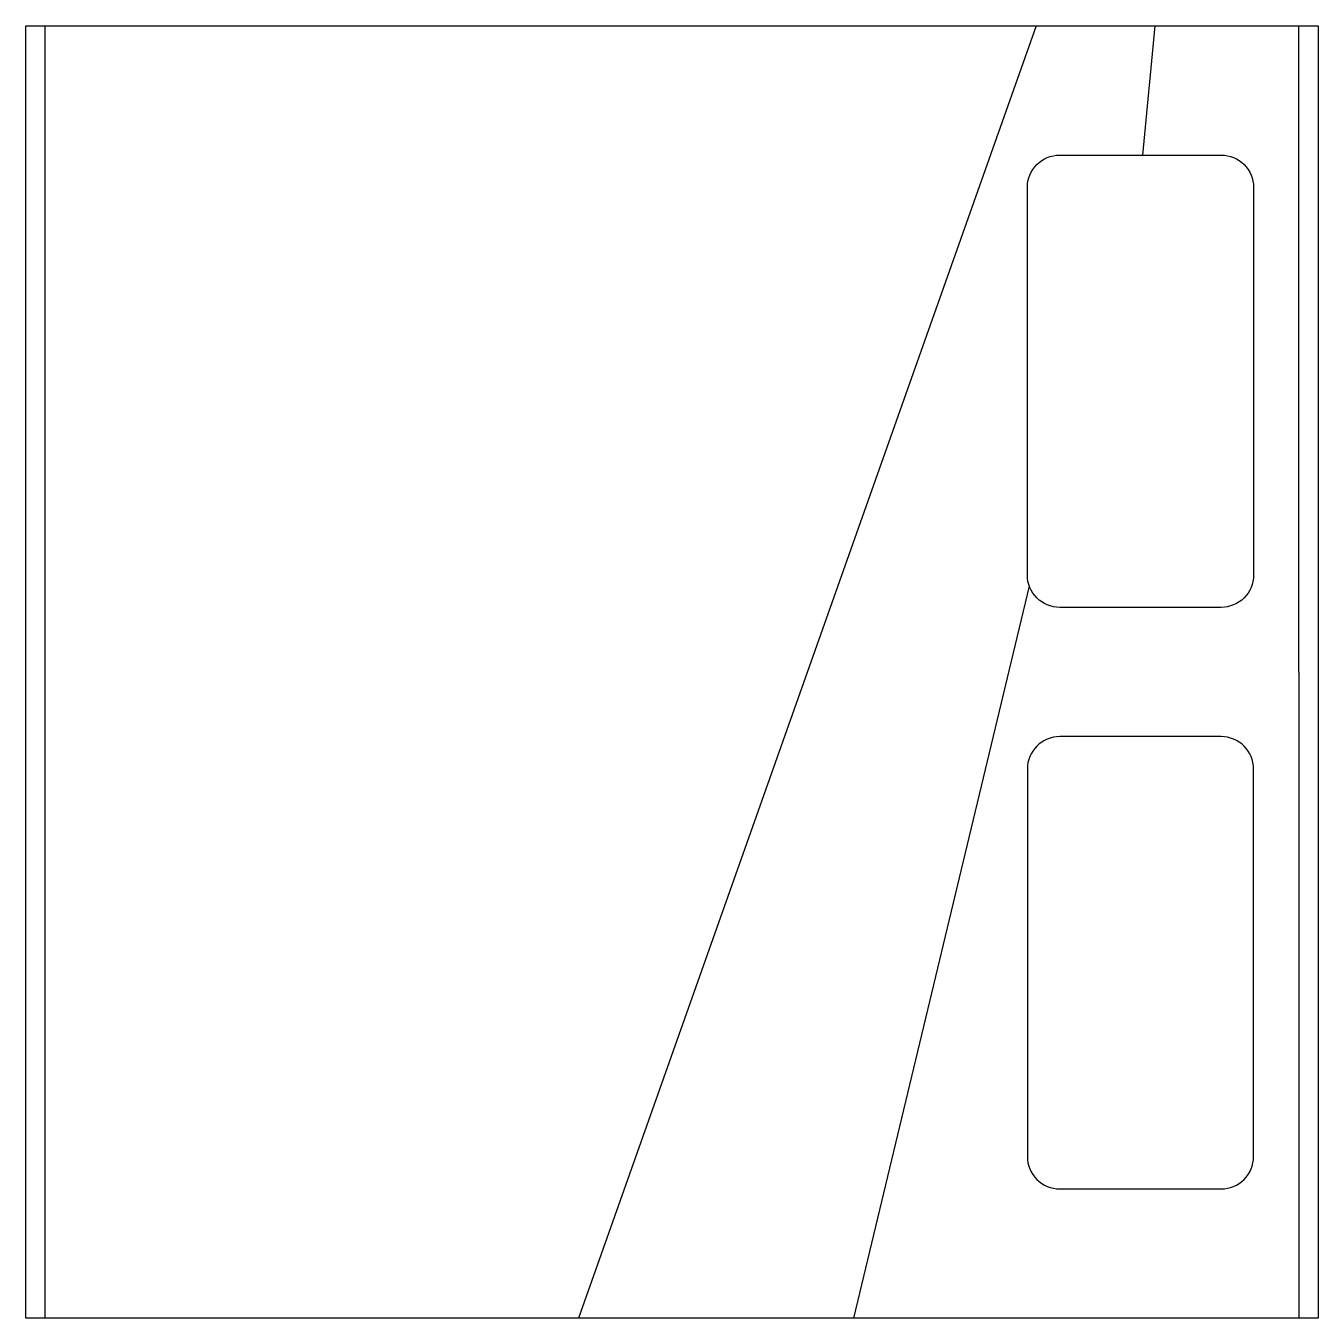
# Model space of a CAD drawing. Extents: x 6.7 to 8.7, y 30.87 to 32.87.
import ezdxf

# ---------------------------------------------------------------- set-up
doc = ezdxf.new("R2010")
doc.units = 0
doc.header["$MEASUREMENT"] = 0
doc.layers.add('MOBILIA', color=2, linetype='CONTINUOUS')
doc.layers.add('MOBILIARIO', color=11, linetype='CONTINUOUS')

msp = doc.modelspace()

# ---------------------------------------------------------------- linework, layer by layer
at = {"layer": 'MOBILIA'}
for p, q in [((8.2629, 32.8708), (7.5546, 30.8708)), ((8.4466, 32.8708), (8.4272, 32.6708)), ((8.2522, 32.0038), (7.9803, 30.8708))]:
    msp.add_line(p, q, dxfattribs=at)
at = {"layer": 'MOBILIA', "linetype": 'CONTINUOUS'}
msp.add_lwpolyline([(6.6992, 30.8708), (6.6992, 32.8708), (8.6992, 32.8708), (8.6992, 30.8708)], close=True, dxfattribs=at)
at = {"layer": 'MOBILIA'}
for points in [[(8.5992, 32.0208, -0.414214), (8.5492, 31.9708), (8.2992, 31.9708, -0.414214), (8.2492, 32.0208), (8.2492, 32.6208, -0.414214), (8.2992, 32.6708), (8.5492, 32.6708, -0.414214), (8.5992, 32.6208)], [(8.5992, 31.7208, 0.414214), (8.5492, 31.7708), (8.2992, 31.7708, 0.414214), (8.2492, 31.7208), (8.2492, 31.1208, 0.414214), (8.2992, 31.0708), (8.5492, 31.0708, 0.414214), (8.5992, 31.1208)]]:
    msp.add_lwpolyline(points, format="xyb", close=True, dxfattribs=at)
at = {"layer": 'MOBILIARIO'}
for p, q in [((6.7292, 30.8708), (6.7292, 32.8708)), ((8.6692, 31.8708), (8.6692, 32.8708)), ((8.6692, 31.8708), (8.6692, 30.8708))]:
    msp.add_line(p, q, dxfattribs=at)

doc.saveas('drawing.dxf')
